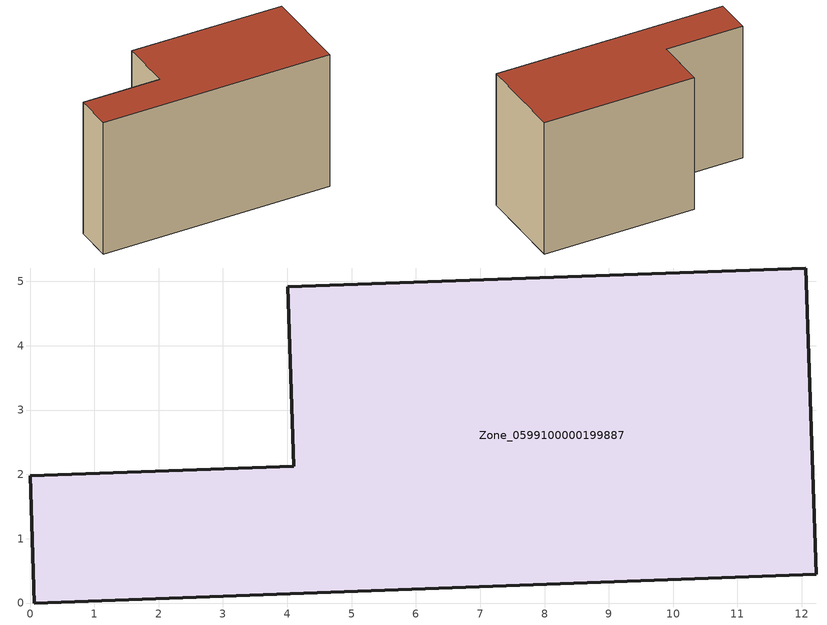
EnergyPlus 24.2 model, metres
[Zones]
Zone_0599100000199887
 floor ground (C_G): 0,1.98 4.1,2.13 4.01,4.92 12.06,5.21 12.23,0.45 0.06,0 z0
 wall outside (C_F): 4.1,2.13 0,1.98 0.06,0 12.23,0.45 12.06,5.21 4.01,4.92 4.1,2.13 z0:7.44
 roof outside (C_R): 12.06,5.21 4.01,4.92 4.1,2.13 0,1.98 0.06,0 12.23,0.45 z7.44
[BUILDING]
Pand.0599100000199887: North Axis=0; Terrain=City; Loads Convergence Tolerance Value=0.04; Temperature Convergence Tolerance Value=0.4; Solar Distribution=FullExterior; Maximum Number of Warmup Days=25; Minimum Number of Warmup Days=1
[Site:Location]
Rotterdam.The.Hague.AP_ZH_NLD Design_Conditions: Latitude=51.96; Longitude=4.45; Time Zone=1; Elevation=-4.5
[SITE:GROUNDTEMPERATURE:BUILDINGSURFACE]
18, 18, 18, 18, 18, 18, 18, 18, 18, 18, 18, 18
[MATERIAL] Thermal Absorptance=0.9; Solar Absorptance=0.7; Visible Absorptance=0.7
Name | Roughness | Thickness | Conductivity | Density | Specific Heat
G.TC.1946 | MediumSmooth | 0.15 | 1 | 540 | 1210
F.TC.1946 | Rough | 0.3 | 0.857143 | 1920 | 840
R.TC.1946 | MediumRough | 0.2 | 0.909091 | 1500 | 1000
[CONSTRUCTION]
C_G: G.TC.1946
C_F: F.TC.1946
C_R: R.TC.1946
[ZONE]
Zone_0599100000199887: Type=1; Multiplier=1; Ceiling Height=Autocalculate; Volume=Autocalculate; Floor Area=autocalculate; Part of Total Floor Area=Yes
[ZONEINFILTRATION:DESIGNFLOWRATE]
Infil_Zone_0599100000199887: Zone or ZoneList or Space or SpaceList=Zone_0599100000199887; Schedule=AlwaysOn; Design Flow Rate Calculation Method=Flow/Area; Flow Rate per Floor Area=0.003; Constant Term Coefficient=1; Temperature Term Coefficient=0; Velocity Term Coefficient=0; Velocity Squared Term Coefficient=0
[HVACTEMPLATE:ZONE:IDEALLOADSAIRSYSTEM]
Zone_0599100000199887: Maximum Heating Supply Air Temperature=50; Minimum Cooling Supply Air Temperature=13; Maximum Heating Supply Air Humidity Ratio=0.0156; Minimum Cooling Supply Air Humidity Ratio=0.0077; Heating Limit=NoLimit; Cooling Limit=NoLimit; Dehumidification Control Type=ConstantSensibleHeatRatio; Cooling Sensible Heat Ratio=0.7; Dehumidification Setpoint=60; Humidification Control Type=None; Humidification Setpoint=30; Outdoor Air Method=None; Outdoor Air Flow Rate per Person=0.00944; Outdoor Air Flow Rate per Zone Floor Area=0; Outdoor Air Flow Rate per Zone=0; Demand Controlled Ventilation Type=None; Outdoor Air Economizer Type=NoEconomizer; Heat Recovery Type=None; Sensible Heat Recovery Effectiveness=0.7; Latent Heat Recovery Effectiveness=0.65
[ZONECONTROL:THERMOSTAT]
ThermostatControl_Zone_0599100000199887: Zone or ZoneList=Zone_0599100000199887; Control Type Schedule=DualSetpointControlType; Control 1=Thermostat_Zone_0599100000199887; Temperature Difference Between Cutout And Setpoint=0
[THERMOSTATSETPOINT:DUALSETPOINT]
Thermostat_Zone_0599100000199887: Heating Setpoint Temperature Schedule=HeatingSetpoint_Zone_0599100000199887; Cooling Setpoint Temperature Schedule=CoolingSetpoint_Zone_0599100000199887
[SCHEDULE:COMPACT]
HeatingSetpoint_Zone_0599100000199887: Through: 12/31, For: AllDays, Until: 24:00, 21
CoolingSetpoint_Zone_0599100000199887: Through: 12/31, For: AllDays, Until: 24:00, 24
DualSetpointControlType: Through: 12/31, For: AllDays, Until: 24:00, 4
AlwaysOn: Through: 12/31, For: AllDays, Until: 24:00, 1
